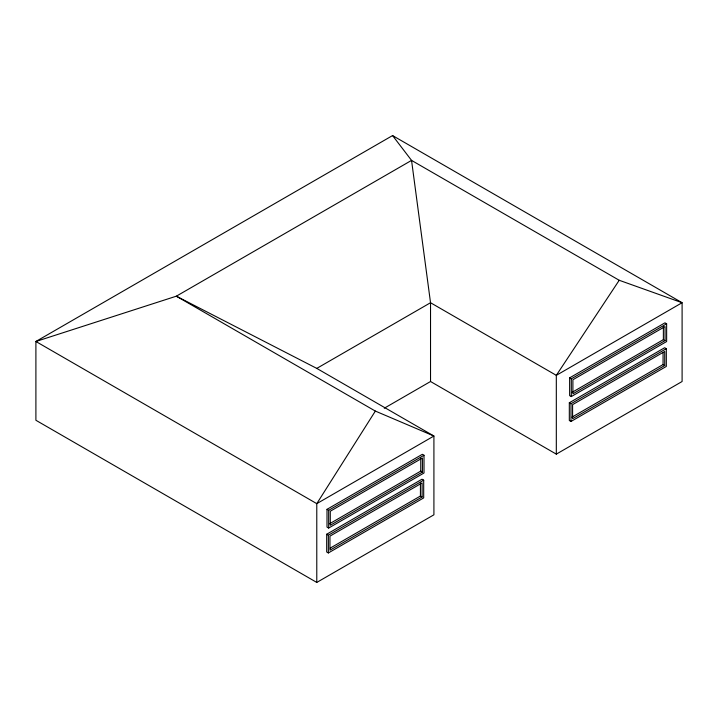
<?xml version="1.0" encoding="UTF-8"?>
<svg xmlns="http://www.w3.org/2000/svg" width="718" height="718" viewBox="0 0 718 718"><rect width="100%" height="100%" fill="white"/><g stroke="black" fill="none" stroke-linecap="round" stroke-linejoin="round"><path stroke-width="1.08" d="M384.265 408.228L430.531 381.509L556.315 454.135L682.1 381.509L682.1 302.727L392.566 135.567L35.9 341.481L316.782 503.65L433.914 436.023L375.352 411.082L316.782 503.65L316.782 582.433L433.914 514.806L433.914 436.023L316.782 368.397L176.341 296.184L35.9 341.481L35.9 420.272L316.782 582.433M392.566 135.567L411.549 160.392L430.531 302.727L556.315 375.343L682.1 302.727L619.212 280.28L556.315 375.343L556.315 454.135M316.782 368.397L430.531 302.727L430.531 381.509M327.004 509.34L422.337 454.306L424.006 455.266L424.006 473L328.673 528.044L327.004 527.084L327.004 509.34L328.673 510.31L424.006 455.266M569.634 377.865L664.967 322.831L666.636 323.791L666.636 341.535L571.304 396.569L569.634 395.609L569.634 377.865L571.304 378.835L666.636 323.791M329.571 523.763L420.748 471.116L422.417 472.085L422.417 458.03L330.271 511.225L330.271 525.289L422.417 472.085M572.201 392.288L663.378 339.65L665.048 340.61L665.048 326.555L572.901 379.75L572.901 393.814L665.048 340.61M326.69 534.246L422.022 479.211L423.692 480.171L423.692 497.906L328.359 552.95L326.69 551.989L326.69 534.246L328.359 535.215L423.692 480.171M569.32 402.771L664.653 347.736L666.322 348.697L666.322 366.44L570.99 421.475L569.32 420.515L569.32 402.771L570.99 403.74L666.322 348.697M330.226 548.103L420.434 496.03L422.103 496.991L422.103 482.936L329.957 536.131L329.957 550.194L422.103 496.991M571.887 417.194L663.064 364.556L664.733 365.516L664.733 351.461L572.587 404.656L572.587 418.72L664.733 365.516M619.212 280.28L411.549 160.392L176.341 296.184L375.352 411.082M663.378 326.672L663.378 339.65M663.064 352.655L663.064 364.556M571.304 378.835L571.304 396.569M570.99 403.74L570.99 421.475M420.748 458.147L420.748 471.116M420.434 483.052L420.434 496.03M328.673 510.31L328.673 528.044M328.359 535.215L328.359 552.95"/></g></svg>
